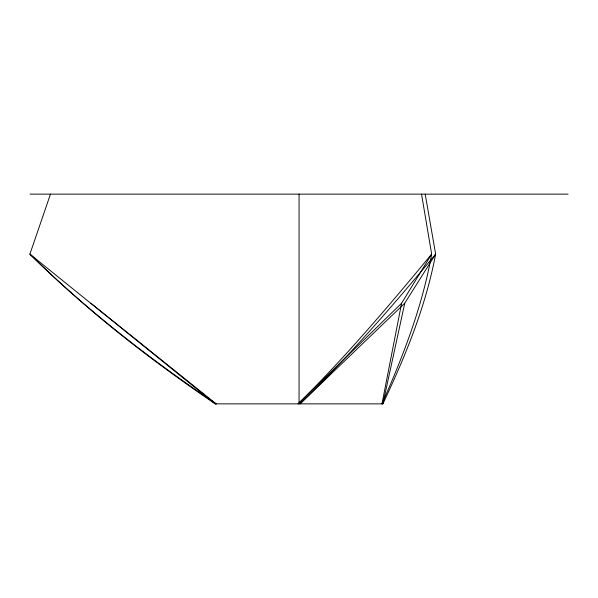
<?xml version="1.0" encoding="UTF-8"?>
<svg xmlns="http://www.w3.org/2000/svg" width="598" height="598" viewBox="0 0 598 598"><rect width="100%" height="100%" fill="white"/><g stroke="black" fill="none" stroke-linecap="round" stroke-linejoin="round"><path stroke-width="0.9" d="M425.193 194.133L435.643 254.105C425.858 306.37 405.429 355.937 382.892 403.859L381.973 403.859L401.617 303.208L431.651 254.105L421.545 194.133M404.756 303.208L299.987 403.859C348.417 356.961 392.654 305.974 435.643 254.105L404.756 303.208L382.892 403.859L215.235 403.867C149.485 359.196 86.381 310.168 29.9 254.105L50.464 194.133M381.973 403.859C403.291 355.743 422.487 306.124 431.651 254.105C389.081 305.69 345.734 356.797 298.14 403.859L401.617 303.208M216.162 403.859L215.235 403.867L29.9 254.105C86.747 310.13 150.113 359.196 216.162 403.859L90.821 303.208M30.035 194.133L568.1 194.133M299.067 194.133L299.067 403.859"/></g></svg>
